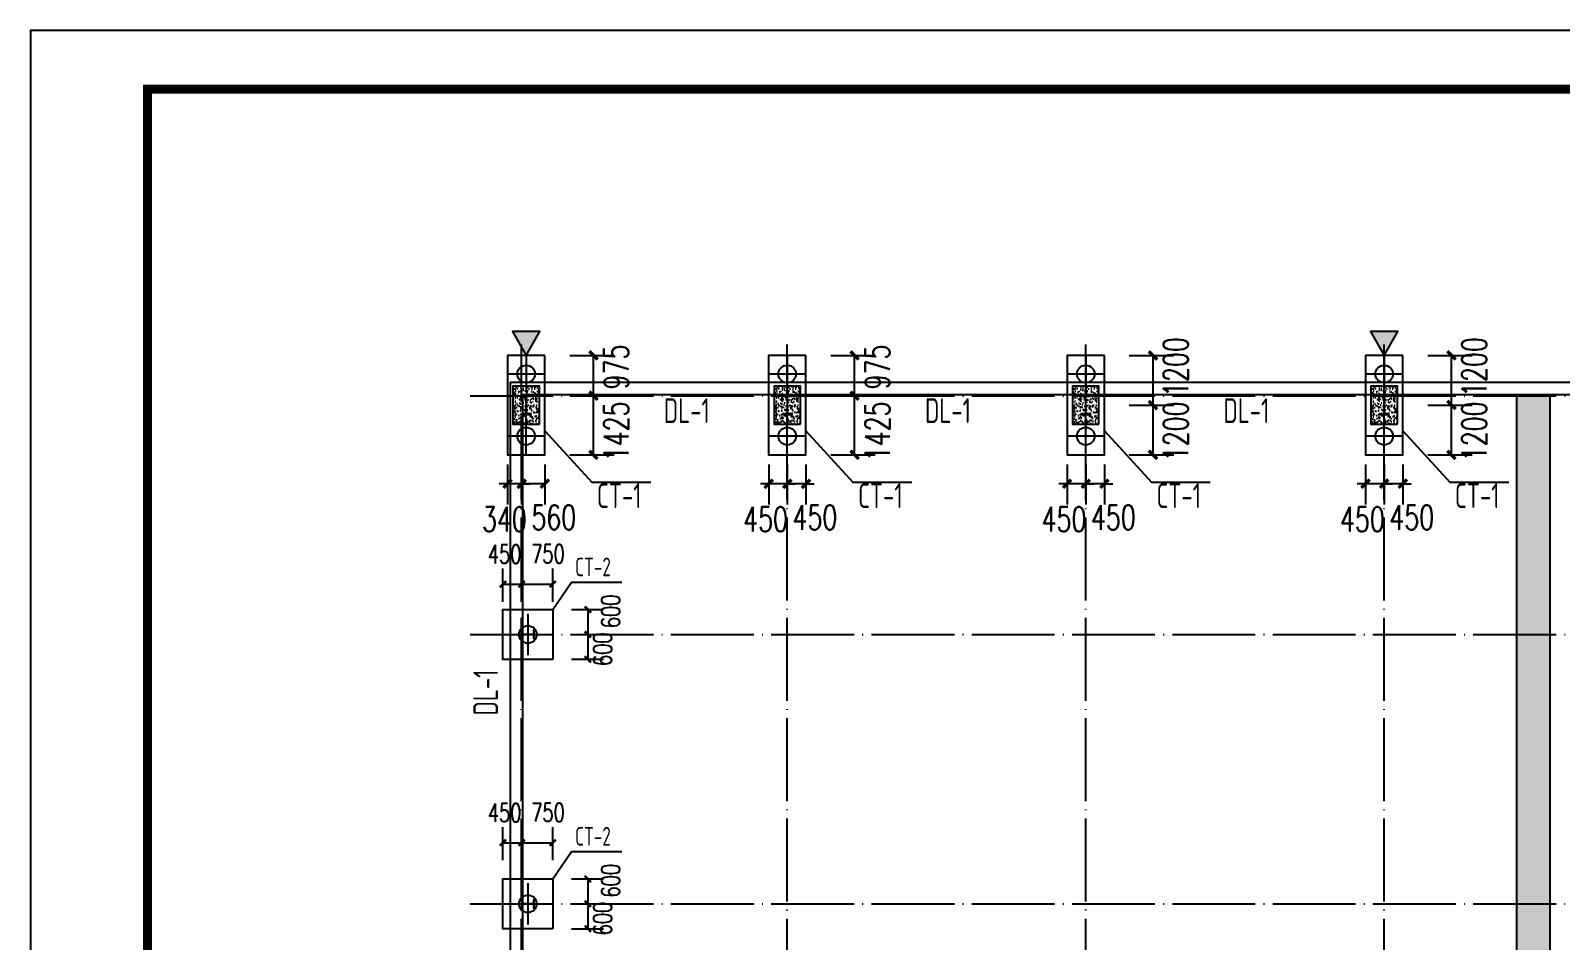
# Model space of a CAD drawing. Extents: x -33967 to 1773478, y -1022458 to -784650.
# Drawn here: x 260254 to 297163, y -960411 to -938458 of the extents above; entities that cross this region are included whole.
import ezdxf

# ---------------------------------------------------------------- set-up
doc = ezdxf.new("R2010")
doc.units = 0
doc.header["$LTSCALE"] = 1000
doc.header["$MEASUREMENT"] = 0
doc.linetypes.add('DOTE', pattern=[2.42, 2, -0.2, 0.02, -0.2])
for name, color, linetype in [('AXIS', 3, 'Continuous'), ('DIM_LEAD', 3, 'Continuous'), ('DOTE', 1, 'DOTE'), ('GZ', 50, 'Continuous'), ('NUM', 7, 'Continuous'), ('PUB_DIM', 3, 'Continuous'), ('PUB_HATCH', 8, 'Continuous'), ('PUB_TITLE', 4, 'Continuous'), ('承台', 2, 'Continuous'), ('桩', 201, 'Continuous')]:
    doc.layers.add(name, color=color, linetype=linetype)
doc.styles.add('_TCH_DIM_T3', font='SIMPLEX', dxfattribs={"width": 0.705882, "bigfont": 'GBCBIG'})
doc.styles.add('TSSD_Norm', font='tssdeng.shx', dxfattribs={"bigfont": 'hztxt.shx'})
doc.dimstyles.new('TCH-200-1', dxfattribs={"dimtxt": 595, "dimasz": 200, "dimexe": 500, "dimexo": 600, "dimgap": 252.5, "dimtad": 1, "dimdec": 0, "dimzin": 0, "dimdsep": 46, "dimtxsty": '_TCH_DIM_T3', "dimblk": 'ARCHTICK', "dimcen": 0.09, "dimclrd": 3, "dimclre": 3, "dimclrt": 7, "dimazin": 2, "dimtfac": 1, "dimtdec": 0, "dimtix": 1, "dimtmove": 2, "dimatfit": 3, "dimfxl": 1, "dimtolj": 1, "dimtzin": 0, "dimarcsym": 0})
doc.dimstyles.new('TCH_150_1', dxfattribs={"dimtxt": 446.25, "dimasz": 150, "dimexe": 375, "dimexo": 450, "dimgap": 189.375, "dimtad": 1, "dimdec": 0, "dimzin": 0, "dimdsep": 46, "dimtxsty": '_TCH_DIM_T3', "dimblk": 'ARCHTICK', "dimcen": 0.09, "dimclrd": 256, "dimclre": 256, "dimclrt": 7, "dimazin": 2, "dimtfac": 1, "dimtdec": 0, "dimtix": 1, "dimtmove": 2, "dimatfit": 3, "dimfxl": 1, "dimtolj": 1, "dimtzin": 0, "dimarcsym": 0})

# ---------------------------------------------------------------- blocks, each defined once
blk = doc.blocks.new('_ArchTick')
at = {"color": 0, "linetype": 'ByBlock', "const_width": 0.4}
blk.add_lwpolyline([(-0.5, -0.5), (0.5, 0.5)], dxfattribs=at)
blk = doc.blocks.new('*D962')
at = {"layer": 'AXIS', "color": 3, "lineweight": -2, "transparency": 16777216}
for p, q in [((272101, -948929), (272101, -949893)), ((272661, -948929), (272661, -949893)), ((272661, -949393), (272101, -949393))]:
    blk.add_line(p, q, dxfattribs=at)
at = {"layer": 'Defpoints', "color": 0, "transparency": 16777216}
for p in [(272101, -948329), (272661, -948329), (272101, -949393)]:
    blk.add_point(p, dxfattribs=at)
at = {"layer": 'AXIS', "color": 3, "lineweight": -2, "transparency": 16777216, "xscale": 200, "yscale": 200, "zscale": 200, "rotation": 180}
blk.add_blockref('_ArchTick', (272101, -949393), dxfattribs=at)
at = {"layer": 'AXIS', "color": 3, "lineweight": -2, "transparency": 16777216, "xscale": 200, "yscale": 200, "zscale": 200}
blk.add_blockref('_ArchTick', (272661, -949393), dxfattribs=at)
at = {"layer": 'AXIS', "color": 7, "transparency": 16777216, "insert": (272877, -950205), "char_height": 595, "attachment_point": 5, "style": '_TCH_DIM_T3'}
blk.add_mtext('\\A1;560', dxfattribs=at)
blk = doc.blocks.new('*D963')
at = {"layer": 'AXIS', "color": 3, "lineweight": -2, "transparency": 16777216}
for p, q in [((271761, -948929), (271761, -949893)), ((272101, -948929), (272101, -949893)), ((271761, -949393), (271561, -949393)), ((272101, -949393), (271761, -949393)), ((272101, -949393), (272301, -949393))]:
    blk.add_line(p, q, dxfattribs=at)
at = {"layer": 'Defpoints', "color": 0, "transparency": 16777216}
for p in [(271761, -948329), (272101, -948329), (271761, -949393)]:
    blk.add_point(p, dxfattribs=at)
at = {"layer": 'AXIS', "color": 3, "lineweight": -2, "transparency": 16777216, "xscale": 200, "yscale": 200, "zscale": 200}
blk.add_blockref('_ArchTick', (271761, -949393), dxfattribs=at)
at = {"layer": 'AXIS', "color": 3, "lineweight": -2, "transparency": 16777216, "xscale": 200, "yscale": 200, "zscale": 200, "rotation": 180}
blk.add_blockref('_ArchTick', (272101, -949393), dxfattribs=at)
at = {"layer": 'AXIS', "color": 7, "transparency": 16777216, "insert": (271686, -950249), "char_height": 595, "attachment_point": 5, "style": '_TCH_DIM_T3'}
blk.add_mtext('\\A1;340', dxfattribs=at)
blk = doc.blocks.new('*D964')
at = {"layer": 'AXIS', "color": 3, "lineweight": -2, "transparency": 16777216}
for p, q in [((273261, -947269), (274334, -947269)), ((273834, -948695), (273834, -947269)), ((273261, -948695), (274334, -948695))]:
    blk.add_line(p, q, dxfattribs=at)
at = {"layer": 'Defpoints', "color": 0, "transparency": 16777216}
for p in [(272661, -947269), (273834, -947269), (272661, -948695)]:
    blk.add_point(p, dxfattribs=at)
at = {"layer": 'AXIS', "color": 3, "lineweight": -2, "transparency": 16777216, "xscale": 200, "yscale": 200, "zscale": 200}
for p, rotation in [((273834, -947269), 90), ((273834, -948695), 270)]:
    blk.add_blockref('_ArchTick', p, dxfattribs=dict(at, rotation=rotation))
at = {"layer": 'AXIS', "color": 7, "transparency": 16777216, "insert": (274384, -948128), "char_height": 595, "attachment_point": 5, "rotation": 90, "style": '_TCH_DIM_T3'}
blk.add_mtext('\\A1;1425', dxfattribs=at)
blk = doc.blocks.new('*D965')
at = {"layer": 'AXIS', "color": 3, "lineweight": -2, "transparency": 16777216}
for p, q in [((273261, -946295), (274334, -946295)), ((273834, -947269), (273834, -946295)), ((273261, -947269), (274334, -947269))]:
    blk.add_line(p, q, dxfattribs=at)
at = {"layer": 'Defpoints', "color": 0, "transparency": 16777216}
for p in [(272661, -946295), (273834, -946295), (272661, -947269)]:
    blk.add_point(p, dxfattribs=at)
at = {"layer": 'AXIS', "color": 3, "lineweight": -2, "transparency": 16777216, "xscale": 200, "yscale": 200, "zscale": 200}
for p, rotation in [((273834, -946295), 90), ((273834, -947269), 270)]:
    blk.add_blockref('_ArchTick', p, dxfattribs=dict(at, rotation=rotation))
at = {"layer": 'AXIS', "color": 7, "transparency": 16777216, "insert": (274384, -946576), "char_height": 595, "attachment_point": 5, "rotation": 90, "style": '_TCH_DIM_T3'}
blk.add_mtext('\\A1;975', dxfattribs=at)
blk = doc.blocks.new('111')
at = {"layer": 'GZ'}
blk.add_lwpolyline([(650693, -886725), (650473, -886725), (650473, -886715), (650577, -886715), (650580, -886710), (650580, -886289), (650577, -886285), (650473, -886285), (650473, -886275), (650693, -886275), (650693, -886285), (650590, -886285), (650586, -886289), (650586, -886710), (650590, -886715), (650693, -886715), (650693, -886725)], close=True, dxfattribs=at)
blk = doc.blocks.new('*D986')
at = {"layer": 'AXIS', "color": 3, "lineweight": -2, "transparency": 16777216}
for p, q in [((278511, -948929), (278511, -949893)), ((278961, -948929), (278961, -949893)), ((278511, -949393), (278311, -949393)), ((278961, -949393), (278511, -949393)), ((278961, -949393), (279161, -949393))]:
    blk.add_line(p, q, dxfattribs=at)
at = {"layer": 'Defpoints', "color": 0, "transparency": 16777216}
for p in [(278511, -948329), (278961, -948329), (278511, -949393)]:
    blk.add_point(p, dxfattribs=at)
at = {"layer": 'AXIS', "color": 3, "lineweight": -2, "transparency": 16777216, "xscale": 200, "yscale": 200, "zscale": 200}
blk.add_blockref('_ArchTick', (278511, -949393), dxfattribs=at)
at = {"layer": 'AXIS', "color": 3, "lineweight": -2, "transparency": 16777216, "xscale": 200, "yscale": 200, "zscale": 200, "rotation": 180}
blk.add_blockref('_ArchTick', (278961, -949393), dxfattribs=at)
at = {"layer": 'AXIS', "color": 7, "transparency": 16777216, "insert": (279177, -950205), "char_height": 595, "attachment_point": 5, "style": '_TCH_DIM_T3'}
blk.add_mtext('\\A1;450', dxfattribs=at)
blk = doc.blocks.new('*D987')
at = {"layer": 'AXIS', "color": 3, "lineweight": -2, "transparency": 16777216}
for p, q in [((278061, -948929), (278061, -949893)), ((278511, -948929), (278511, -949893)), ((278061, -949393), (277861, -949393)), ((278511, -949393), (278061, -949393)), ((278511, -949393), (278711, -949393))]:
    blk.add_line(p, q, dxfattribs=at)
at = {"layer": 'Defpoints', "color": 0, "transparency": 16777216}
for p in [(278061, -948329), (278511, -948329), (278061, -949393)]:
    blk.add_point(p, dxfattribs=at)
at = {"layer": 'AXIS', "color": 3, "lineweight": -2, "transparency": 16777216, "xscale": 200, "yscale": 200, "zscale": 200}
blk.add_blockref('_ArchTick', (278061, -949393), dxfattribs=at)
at = {"layer": 'AXIS', "color": 3, "lineweight": -2, "transparency": 16777216, "xscale": 200, "yscale": 200, "zscale": 200, "rotation": 180}
blk.add_blockref('_ArchTick', (278511, -949393), dxfattribs=at)
at = {"layer": 'AXIS', "color": 7, "transparency": 16777216, "insert": (277986, -950249), "char_height": 595, "attachment_point": 5, "style": '_TCH_DIM_T3'}
blk.add_mtext('\\A1;450', dxfattribs=at)
blk = doc.blocks.new('*D988')
at = {"layer": 'AXIS', "color": 3, "lineweight": -2, "transparency": 16777216}
for p, q in [((279561, -947269), (280634, -947269)), ((280134, -948695), (280134, -947269)), ((279561, -948695), (280634, -948695))]:
    blk.add_line(p, q, dxfattribs=at)
at = {"layer": 'Defpoints', "color": 0, "transparency": 16777216}
for p in [(278961, -947269), (280134, -947269), (278961, -948695)]:
    blk.add_point(p, dxfattribs=at)
at = {"layer": 'AXIS', "color": 3, "lineweight": -2, "transparency": 16777216, "xscale": 200, "yscale": 200, "zscale": 200}
for p, rotation in [((280134, -947269), 90), ((280134, -948695), 270)]:
    blk.add_blockref('_ArchTick', p, dxfattribs=dict(at, rotation=rotation))
at = {"layer": 'AXIS', "color": 7, "transparency": 16777216, "insert": (280684, -948128), "char_height": 595, "attachment_point": 5, "rotation": 90, "style": '_TCH_DIM_T3'}
blk.add_mtext('\\A1;1425', dxfattribs=at)
blk = doc.blocks.new('*D989')
at = {"layer": 'AXIS', "color": 3, "lineweight": -2, "transparency": 16777216}
for p, q in [((279561, -946295), (280634, -946295)), ((280134, -947269), (280134, -946295)), ((279561, -947269), (280634, -947269))]:
    blk.add_line(p, q, dxfattribs=at)
at = {"layer": 'Defpoints', "color": 0, "transparency": 16777216}
for p in [(278961, -946295), (280134, -946295), (278961, -947269)]:
    blk.add_point(p, dxfattribs=at)
at = {"layer": 'AXIS', "color": 3, "lineweight": -2, "transparency": 16777216, "xscale": 200, "yscale": 200, "zscale": 200}
for p, rotation in [((280134, -946295), 90), ((280134, -947269), 270)]:
    blk.add_blockref('_ArchTick', p, dxfattribs=dict(at, rotation=rotation))
at = {"layer": 'AXIS', "color": 7, "transparency": 16777216, "insert": (280684, -946576), "char_height": 595, "attachment_point": 5, "rotation": 90, "style": '_TCH_DIM_T3'}
blk.add_mtext('\\A1;975', dxfattribs=at)
blk = doc.blocks.new('*D990')
at = {"layer": 'AXIS', "color": 3, "lineweight": -2, "transparency": 16777216}
for p, q in [((285711, -948929), (285711, -949893)), ((286161, -948929), (286161, -949893)), ((285711, -949393), (285511, -949393)), ((286161, -949393), (285711, -949393)), ((286161, -949393), (286361, -949393))]:
    blk.add_line(p, q, dxfattribs=at)
at = {"layer": 'Defpoints', "color": 0, "transparency": 16777216}
for p in [(285711, -948329), (286161, -948329), (285711, -949393)]:
    blk.add_point(p, dxfattribs=at)
at = {"layer": 'AXIS', "color": 3, "lineweight": -2, "transparency": 16777216, "xscale": 200, "yscale": 200, "zscale": 200}
blk.add_blockref('_ArchTick', (285711, -949393), dxfattribs=at)
at = {"layer": 'AXIS', "color": 3, "lineweight": -2, "transparency": 16777216, "xscale": 200, "yscale": 200, "zscale": 200, "rotation": 180}
blk.add_blockref('_ArchTick', (286161, -949393), dxfattribs=at)
at = {"layer": 'AXIS', "color": 7, "transparency": 16777216, "insert": (286377, -950205), "char_height": 595, "attachment_point": 5, "style": '_TCH_DIM_T3'}
blk.add_mtext('\\A1;450', dxfattribs=at)
blk = doc.blocks.new('*D991')
at = {"layer": 'AXIS', "color": 3, "lineweight": -2, "transparency": 16777216}
for p, q in [((285261, -948929), (285261, -949893)), ((285711, -948929), (285711, -949893)), ((285261, -949393), (285061, -949393)), ((285711, -949393), (285261, -949393)), ((285711, -949393), (285911, -949393))]:
    blk.add_line(p, q, dxfattribs=at)
at = {"layer": 'Defpoints', "color": 0, "transparency": 16777216}
for p in [(285261, -948329), (285711, -948329), (285261, -949393)]:
    blk.add_point(p, dxfattribs=at)
at = {"layer": 'AXIS', "color": 3, "lineweight": -2, "transparency": 16777216, "xscale": 200, "yscale": 200, "zscale": 200}
blk.add_blockref('_ArchTick', (285261, -949393), dxfattribs=at)
at = {"layer": 'AXIS', "color": 3, "lineweight": -2, "transparency": 16777216, "xscale": 200, "yscale": 200, "zscale": 200, "rotation": 180}
blk.add_blockref('_ArchTick', (285711, -949393), dxfattribs=at)
at = {"layer": 'AXIS', "color": 7, "transparency": 16777216, "insert": (285186, -950249), "char_height": 595, "attachment_point": 5, "style": '_TCH_DIM_T3'}
blk.add_mtext('\\A1;450', dxfattribs=at)
blk = doc.blocks.new('*D992')
at = {"layer": 'AXIS', "color": 3, "lineweight": -2, "transparency": 16777216}
for p, q in [((286761, -947495), (287834, -947495)), ((287334, -948695), (287334, -947495)), ((286761, -948695), (287834, -948695))]:
    blk.add_line(p, q, dxfattribs=at)
at = {"layer": 'Defpoints', "color": 0, "transparency": 16777216}
for p in [(286161, -947495), (287334, -947495), (286161, -948695)]:
    blk.add_point(p, dxfattribs=at)
at = {"layer": 'AXIS', "color": 3, "lineweight": -2, "transparency": 16777216, "xscale": 200, "yscale": 200, "zscale": 200}
for p, rotation in [((287334, -947495), 90), ((287334, -948695), 270)]:
    blk.add_blockref('_ArchTick', p, dxfattribs=dict(at, rotation=rotation))
at = {"layer": 'AXIS', "color": 7, "transparency": 16777216, "insert": (287884, -948128), "char_height": 595, "attachment_point": 5, "rotation": 90, "style": '_TCH_DIM_T3'}
blk.add_mtext('\\A1;1200', dxfattribs=at)
blk = doc.blocks.new('*D993')
at = {"layer": 'AXIS', "color": 3, "lineweight": -2, "transparency": 16777216}
for p, q in [((286761, -946295), (287834, -946295)), ((287334, -947495), (287334, -946295)), ((286761, -947495), (287834, -947495))]:
    blk.add_line(p, q, dxfattribs=at)
at = {"layer": 'Defpoints', "color": 0, "transparency": 16777216}
for p in [(286161, -946295), (287334, -946295), (286161, -947495)]:
    blk.add_point(p, dxfattribs=at)
at = {"layer": 'AXIS', "color": 3, "lineweight": -2, "transparency": 16777216, "xscale": 200, "yscale": 200, "zscale": 200}
for p, rotation in [((287334, -946295), 90), ((287334, -947495), 270)]:
    blk.add_blockref('_ArchTick', p, dxfattribs=dict(at, rotation=rotation))
at = {"layer": 'AXIS', "color": 7, "transparency": 16777216, "insert": (287884, -946576), "char_height": 595, "attachment_point": 5, "rotation": 90, "style": '_TCH_DIM_T3'}
blk.add_mtext('\\A1;1200', dxfattribs=at)
blk = doc.blocks.new('*D994')
at = {"layer": 'AXIS', "color": 3, "lineweight": -2, "transparency": 16777216}
for p, q in [((292911, -948929), (292911, -949893)), ((293361, -948929), (293361, -949893)), ((292911, -949393), (292711, -949393)), ((293361, -949393), (292911, -949393)), ((293361, -949393), (293561, -949393))]:
    blk.add_line(p, q, dxfattribs=at)
at = {"layer": 'Defpoints', "color": 0, "transparency": 16777216}
for p in [(292911, -948329), (293361, -948329), (292911, -949393)]:
    blk.add_point(p, dxfattribs=at)
at = {"layer": 'AXIS', "color": 3, "lineweight": -2, "transparency": 16777216, "xscale": 200, "yscale": 200, "zscale": 200}
blk.add_blockref('_ArchTick', (292911, -949393), dxfattribs=at)
at = {"layer": 'AXIS', "color": 3, "lineweight": -2, "transparency": 16777216, "xscale": 200, "yscale": 200, "zscale": 200, "rotation": 180}
blk.add_blockref('_ArchTick', (293361, -949393), dxfattribs=at)
at = {"layer": 'AXIS', "color": 7, "transparency": 16777216, "insert": (293577, -950205), "char_height": 595, "attachment_point": 5, "style": '_TCH_DIM_T3'}
blk.add_mtext('\\A1;450', dxfattribs=at)
blk = doc.blocks.new('*D995')
at = {"layer": 'AXIS', "color": 3, "lineweight": -2, "transparency": 16777216}
for p, q in [((292461, -948929), (292461, -949893)), ((292911, -948929), (292911, -949893)), ((292461, -949393), (292261, -949393)), ((292911, -949393), (292461, -949393)), ((292911, -949393), (293111, -949393))]:
    blk.add_line(p, q, dxfattribs=at)
at = {"layer": 'Defpoints', "color": 0, "transparency": 16777216}
for p in [(292461, -948329), (292911, -948329), (292461, -949393)]:
    blk.add_point(p, dxfattribs=at)
at = {"layer": 'AXIS', "color": 3, "lineweight": -2, "transparency": 16777216, "xscale": 200, "yscale": 200, "zscale": 200}
blk.add_blockref('_ArchTick', (292461, -949393), dxfattribs=at)
at = {"layer": 'AXIS', "color": 3, "lineweight": -2, "transparency": 16777216, "xscale": 200, "yscale": 200, "zscale": 200, "rotation": 180}
blk.add_blockref('_ArchTick', (292911, -949393), dxfattribs=at)
at = {"layer": 'AXIS', "color": 7, "transparency": 16777216, "insert": (292386, -950249), "char_height": 595, "attachment_point": 5, "style": '_TCH_DIM_T3'}
blk.add_mtext('\\A1;450', dxfattribs=at)
blk = doc.blocks.new('*D996')
at = {"layer": 'AXIS', "color": 3, "lineweight": -2, "transparency": 16777216}
for p, q in [((293961, -947495), (295034, -947495)), ((294534, -948695), (294534, -947495)), ((293961, -948695), (295034, -948695))]:
    blk.add_line(p, q, dxfattribs=at)
at = {"layer": 'Defpoints', "color": 0, "transparency": 16777216}
for p in [(293361, -947495), (294534, -947495), (293361, -948695)]:
    blk.add_point(p, dxfattribs=at)
at = {"layer": 'AXIS', "color": 3, "lineweight": -2, "transparency": 16777216, "xscale": 200, "yscale": 200, "zscale": 200}
for p, rotation in [((294534, -947495), 90), ((294534, -948695), 270)]:
    blk.add_blockref('_ArchTick', p, dxfattribs=dict(at, rotation=rotation))
at = {"layer": 'AXIS', "color": 7, "transparency": 16777216, "insert": (295084, -948128), "char_height": 595, "attachment_point": 5, "rotation": 90, "style": '_TCH_DIM_T3'}
blk.add_mtext('\\A1;1200', dxfattribs=at)
blk = doc.blocks.new('*D997')
at = {"layer": 'AXIS', "color": 3, "lineweight": -2, "transparency": 16777216}
for p, q in [((293961, -946295), (295034, -946295)), ((294534, -947495), (294534, -946295)), ((293961, -947495), (295034, -947495))]:
    blk.add_line(p, q, dxfattribs=at)
at = {"layer": 'Defpoints', "color": 0, "transparency": 16777216}
for p in [(293361, -946295), (294534, -946295), (293361, -947495)]:
    blk.add_point(p, dxfattribs=at)
at = {"layer": 'AXIS', "color": 3, "lineweight": -2, "transparency": 16777216, "xscale": 200, "yscale": 200, "zscale": 200}
for p, rotation in [((294534, -946295), 90), ((294534, -947495), 270)]:
    blk.add_blockref('_ArchTick', p, dxfattribs=dict(at, rotation=rotation))
at = {"layer": 'AXIS', "color": 7, "transparency": 16777216, "insert": (295084, -946576), "char_height": 595, "attachment_point": 5, "rotation": 90, "style": '_TCH_DIM_T3'}
blk.add_mtext('\\A1;1200', dxfattribs=at)
blk = doc.blocks.new('*D1757')
at = {"layer": 'AXIS', "lineweight": -2, "transparency": 16777216}
for p, q in [((271651, -958479), (271651, -957679)), ((272101, -958479), (272101, -957679)), ((271651, -958054), (272101, -958054))]:
    blk.add_line(p, q, dxfattribs=at)
at = {"layer": 'Defpoints', "color": 0, "transparency": 16777216}
for p in [(272101, -958054), (271651, -958929), (272101, -958929)]:
    blk.add_point(p, dxfattribs=at)
at = {"layer": 'AXIS', "lineweight": -2, "transparency": 16777216, "xscale": 150, "yscale": 150, "zscale": 150, "rotation": 180}
blk.add_blockref('_ArchTick', (271651, -958054), dxfattribs=at)
at = {"layer": 'AXIS', "lineweight": -2, "transparency": 16777216, "xscale": 150, "yscale": 150, "zscale": 150}
blk.add_blockref('_ArchTick', (272101, -958054), dxfattribs=at)
at = {"layer": 'AXIS', "color": 7, "transparency": 16777216, "insert": (271690, -957331), "char_height": 446.2, "attachment_point": 5, "style": '_TCH_DIM_T3'}
blk.add_mtext('\\A1;450', dxfattribs=at)
blk = doc.blocks.new('*D1758')
at = {"layer": 'AXIS', "lineweight": -2, "transparency": 16777216}
for p, q in [((272101, -958479), (272101, -957679)), ((272851, -958479), (272851, -957679)), ((272101, -958054), (272851, -958054))]:
    blk.add_line(p, q, dxfattribs=at)
at = {"layer": 'Defpoints', "color": 0, "transparency": 16777216}
for p in [(272851, -958054), (272101, -958929), (272851, -958929)]:
    blk.add_point(p, dxfattribs=at)
at = {"layer": 'AXIS', "lineweight": -2, "transparency": 16777216, "xscale": 150, "yscale": 150, "zscale": 150, "rotation": 180}
blk.add_blockref('_ArchTick', (272101, -958054), dxfattribs=at)
at = {"layer": 'AXIS', "lineweight": -2, "transparency": 16777216, "xscale": 150, "yscale": 150, "zscale": 150}
blk.add_blockref('_ArchTick', (272851, -958054), dxfattribs=at)
at = {"layer": 'AXIS', "color": 7, "transparency": 16777216, "insert": (272736, -957322), "char_height": 446.2, "attachment_point": 5, "style": '_TCH_DIM_T3'}
blk.add_mtext('\\A1;750', dxfattribs=at)
blk = doc.blocks.new('*D1759')
at = {"layer": 'AXIS', "lineweight": -2, "transparency": 16777216}
for p, q in [((273301, -958929), (274074, -958929)), ((273699, -958929), (273699, -959529)), ((273301, -959529), (274074, -959529))]:
    blk.add_line(p, q, dxfattribs=at)
at = {"layer": 'Defpoints', "color": 0, "transparency": 16777216}
for p in [(272851, -958929), (272851, -959529), (273699, -959529)]:
    blk.add_point(p, dxfattribs=at)
at = {"layer": 'AXIS', "lineweight": -2, "transparency": 16777216, "xscale": 150, "yscale": 150, "zscale": 150}
for p, rotation in [((273699, -958929), 90), ((273699, -959529), 270)]:
    blk.add_blockref('_ArchTick', p, dxfattribs=dict(at, rotation=rotation))
at = {"layer": 'AXIS', "color": 7, "transparency": 16777216, "insert": (274249, -958972), "char_height": 446.2, "attachment_point": 5, "rotation": 90, "style": '_TCH_DIM_T3'}
blk.add_mtext('\\A1;600', dxfattribs=at)
blk = doc.blocks.new('*D1760')
at = {"layer": 'AXIS', "lineweight": -2, "transparency": 16777216}
for p, q in [((273301, -959529), (274074, -959529)), ((273699, -959529), (273699, -960129)), ((273301, -960129), (274074, -960129))]:
    blk.add_line(p, q, dxfattribs=at)
at = {"layer": 'Defpoints', "color": 0, "transparency": 16777216}
for p in [(272851, -959529), (272851, -960129), (273699, -960129)]:
    blk.add_point(p, dxfattribs=at)
at = {"layer": 'AXIS', "lineweight": -2, "transparency": 16777216, "xscale": 150, "yscale": 150, "zscale": 150}
for p, rotation in [((273699, -959529), 90), ((273699, -960129), 270)]:
    blk.add_blockref('_ArchTick', p, dxfattribs=dict(at, rotation=rotation))
at = {"layer": 'AXIS', "color": 7, "transparency": 16777216, "insert": (274054, -959884), "char_height": 446.2, "attachment_point": 5, "rotation": 90, "style": '_TCH_DIM_T3'}
blk.add_mtext('\\A1;600', dxfattribs=at)
blk = doc.blocks.new('*D1761')
at = {"layer": 'AXIS', "lineweight": -2, "transparency": 16777216}
for p, q in [((271651, -952241), (271651, -951440)), ((272101, -952241), (272101, -951440)), ((271651, -951815), (272101, -951815))]:
    blk.add_line(p, q, dxfattribs=at)
at = {"layer": 'Defpoints', "color": 0, "transparency": 16777216}
for p in [(272101, -951815), (271651, -952691), (272101, -952691)]:
    blk.add_point(p, dxfattribs=at)
at = {"layer": 'AXIS', "lineweight": -2, "transparency": 16777216, "xscale": 150, "yscale": 150, "zscale": 150, "rotation": 180}
blk.add_blockref('_ArchTick', (271651, -951815), dxfattribs=at)
at = {"layer": 'AXIS', "lineweight": -2, "transparency": 16777216, "xscale": 150, "yscale": 150, "zscale": 150}
blk.add_blockref('_ArchTick', (272101, -951815), dxfattribs=at)
at = {"layer": 'AXIS', "color": 7, "transparency": 16777216, "insert": (271690, -951092), "char_height": 446.2, "attachment_point": 5, "style": '_TCH_DIM_T3'}
blk.add_mtext('\\A1;450', dxfattribs=at)
blk = doc.blocks.new('*D1762')
at = {"layer": 'AXIS', "lineweight": -2, "transparency": 16777216}
for p, q in [((272101, -952241), (272101, -951440)), ((272851, -952241), (272851, -951440)), ((272101, -951815), (272851, -951815))]:
    blk.add_line(p, q, dxfattribs=at)
at = {"layer": 'Defpoints', "color": 0, "transparency": 16777216}
for p in [(272851, -951815), (272101, -952691), (272851, -952691)]:
    blk.add_point(p, dxfattribs=at)
at = {"layer": 'AXIS', "lineweight": -2, "transparency": 16777216, "xscale": 150, "yscale": 150, "zscale": 150, "rotation": 180}
blk.add_blockref('_ArchTick', (272101, -951815), dxfattribs=at)
at = {"layer": 'AXIS', "lineweight": -2, "transparency": 16777216, "xscale": 150, "yscale": 150, "zscale": 150}
blk.add_blockref('_ArchTick', (272851, -951815), dxfattribs=at)
at = {"layer": 'AXIS', "color": 7, "transparency": 16777216, "insert": (272736, -951084), "char_height": 446.2, "attachment_point": 5, "style": '_TCH_DIM_T3'}
blk.add_mtext('\\A1;750', dxfattribs=at)
blk = doc.blocks.new('*D1763')
at = {"layer": 'AXIS', "lineweight": -2, "transparency": 16777216}
for p, q in [((273301, -952429), (274074, -952429)), ((273699, -952429), (273699, -953029)), ((273301, -953029), (274074, -953029))]:
    blk.add_line(p, q, dxfattribs=at)
at = {"layer": 'Defpoints', "color": 0, "transparency": 16777216}
for p in [(272851, -952429), (272851, -953029), (273699, -953029)]:
    blk.add_point(p, dxfattribs=at)
at = {"layer": 'AXIS', "lineweight": -2, "transparency": 16777216, "xscale": 150, "yscale": 150, "zscale": 150}
for p, rotation in [((273699, -952429), 90), ((273699, -953029), 270)]:
    blk.add_blockref('_ArchTick', p, dxfattribs=dict(at, rotation=rotation))
at = {"layer": 'AXIS', "color": 7, "transparency": 16777216, "insert": (274249, -952472), "char_height": 446.2, "attachment_point": 5, "rotation": 90, "style": '_TCH_DIM_T3'}
blk.add_mtext('\\A1;600', dxfattribs=at)
blk = doc.blocks.new('*D1764')
at = {"layer": 'AXIS', "lineweight": -2, "transparency": 16777216}
for p, q in [((273301, -953029), (274074, -953029)), ((273699, -953029), (273699, -953629)), ((273301, -953629), (274074, -953629))]:
    blk.add_line(p, q, dxfattribs=at)
at = {"layer": 'Defpoints', "color": 0, "transparency": 16777216}
for p in [(272851, -953029), (272851, -953629), (273699, -953629)]:
    blk.add_point(p, dxfattribs=at)
at = {"layer": 'AXIS', "lineweight": -2, "transparency": 16777216, "xscale": 150, "yscale": 150, "zscale": 150}
for p, rotation in [((273699, -953029), 90), ((273699, -953629), 270)]:
    blk.add_blockref('_ArchTick', p, dxfattribs=dict(at, rotation=rotation))
at = {"layer": 'AXIS', "color": 7, "transparency": 16777216, "insert": (274054, -953384), "char_height": 446.2, "attachment_point": 5, "rotation": 90, "style": '_TCH_DIM_T3'}
blk.add_mtext('\\A1;600', dxfattribs=at)

msp = doc.modelspace()

# ---------------------------------------------------------------- hatches: boundary and pattern name
h = msp.add_hatch(color=5)
h.dxf.hatch_style = 1
h.paths.add_polyline_path([(272210.6, -946294.7), (272543.1, -945718.7), (271878, -945718.7)])
h = msp.add_hatch(color=5)
h.dxf.hatch_style = 1
h.paths.add_polyline_path([(292910.6, -946294.7), (293243.1, -945718.7), (292578, -945718.7)])
h = msp.add_hatch()
h.set_pattern_fill('AR-CONC', color=256, scale=200)
h.set_pattern_definition([(50, (104283.62, -1139472.96), (364.36934, -31.87817), [38.1, -419.1]), (355, (104283.62, -1139472.96), (-70.48565, 382.1133), [30.48, -335.28]), (100.451, (104314, -1139475.6), (293.885, 350.23338), [32.38, -356.18]), (46.1842, (104283.62, -1139371.36), (542.1581, -84.08466), [57.15, -628.65]), (96.6356, (104328.8, -1139378.37), (474.8085, 494.8511), [48.57, -534.27]), (351.184, (104283.6, -1139371.36), (474.8092, 494.8502), [45.72, -502.92]), (21, (104334.42, -1139396.76), (303.22976, -204.53104), [38.1, -419.1]), (326, (104334.42, -1139396.76), (123.60406, 368.37593), [30.48, -335.28]), (71.4514, (104359.7, -1139413.8), (426.833, 163.8457), [32.38, -356.18]), (37.5, (104283.62, -1139472.96), (6.177207, 169.11008), [0, -331.216, 0, -340.36, 0, -336.55]), (7.5, (104283.62, -1139472.96), (133.63933, 200.36115), [0, -194.056, 0, -323.596, 0, -128.27]), (327.5, (104170.34, -1139472.96), (271.18119, -11.45749), [0, -127, 0, -396.24, 0, -525.78]), (317.5, (104119.54, -1139472.96), (296.25836, 50.85298), [0, -165.1, 0, -263.144, 0, -373.38])])
h.paths.add_polyline_path([(296910.6, -947239.4), (296110.6, -947239.4), (296110.5, -1001759.4), (296910.5, -1001759.4)])
at = {"layer": 'PUB_HATCH', "linetype": 'ByBlock', "ltscale": 0.1}
h = msp.add_hatch(dxfattribs=at)
h.set_pattern_fill('AR-CONC', color=8, scale=100)
h.set_pattern_definition([(50, (-1561398.75, -1653879.9), (182.184669, -15.939086), [19.05, -209.55]), (355, (-1561398.75, -1653879.9), (-35.242826, 191.056643), [15.24, -167.64]), (100.451, (-1561383.57, -1653881.23), (146.942502, 175.116688), [16.19, -178.09]), (46.1842, (-1561398.75, -1653829.1), (271.07904, -42.042328), [28.575, -314.325]), (96.6356, (-1561376.16, -1653832.6), (237.404234, 247.425556), [24.285, -267.135]), (351.184, (-1561398.75, -1653829.1), (237.404606, 247.425118), [22.86, -251.46]), (21, (-1561373.35, -1653841.8), (151.61488, -102.265519), [19.05, -209.55]), (326, (-1561373.35, -1653841.8), (61.802028, 184.187966), [15.24, -167.64]), (71.4514, (-1561360.71, -1653850.32), (213.41649, 81.922858), [16.19, -178.09]), (37.5, (-1561398.75, -1653879.9), (3.0886032, 84.5550389), [0, -165.608, 0, -170.18, 0, -168.275]), (7.5, (-1561398.75, -1653879.9), (66.8196625, 100.180575), [0, -97.028, 0, -161.798, 0, -64.135]), (327.5, (-1561455.39, -1653879.9), (135.5905952, -5.728744), [0, -63.5, 0, -198.12, 0, -262.89]), (317.5, (-1561480.79, -1653879.9), (148.1291814, 25.426491), [0, -82.55, 0, -131.572, 0, -186.69])])
h.paths.add_polyline_path([(271890.5, -947034.7), (272530.5, -947034.7), (272530.6, -947954.7), (271890.6, -947954.7)])
h = msp.add_hatch(dxfattribs=at)
h.set_pattern_fill('AR-CONC', color=8, scale=100)
h.set_pattern_definition([(50, (-1555098.75, -1653879.9), (182.184669, -15.939086), [19.05, -209.55]), (355, (-1555098.75, -1653879.9), (-35.242826, 191.056643), [15.24, -167.64]), (100.451, (-1555083.57, -1653881.23), (146.942502, 175.116688), [16.19, -178.09]), (46.1842, (-1555098.75, -1653829.1), (271.07904, -42.042328), [28.575, -314.325]), (96.6356, (-1555076.16, -1653832.6), (237.404234, 247.425556), [24.285, -267.135]), (351.184, (-1555098.75, -1653829.1), (237.404606, 247.425118), [22.86, -251.46]), (21, (-1555073.35, -1653841.8), (151.61488, -102.265519), [19.05, -209.55]), (326, (-1555073.35, -1653841.8), (61.802028, 184.187966), [15.24, -167.64]), (71.4514, (-1555060.71, -1653850.33), (213.41649, 81.922858), [16.19, -178.09]), (37.5, (-1555098.75, -1653879.9), (3.0886032, 84.5550389), [0, -165.608, 0, -170.18, 0, -168.275]), (7.5, (-1555098.75, -1653879.9), (66.8196625, 100.180575), [0, -97.028, 0, -161.798, 0, -64.135]), (327.5, (-1555155.39, -1653879.9), (135.5905952, -5.728744), [0, -63.5, 0, -198.12, 0, -262.89]), (317.5, (-1555180.79, -1653879.9), (148.1291814, 25.426491), [0, -82.55, 0, -131.572, 0, -186.69])])
h.paths.add_polyline_path([(278190.5, -947034.7), (278830.5, -947034.7), (278830.6, -947954.7), (278190.6, -947954.7)])
h = msp.add_hatch(dxfattribs=at)
h.set_pattern_fill('AR-CONC', color=8, scale=100)
h.set_pattern_definition([(50, (-1547898.75, -1653879.9), (182.184669, -15.939086), [19.05, -209.55]), (355, (-1547898.75, -1653879.9), (-35.242826, 191.056643), [15.24, -167.64]), (100.451, (-1547883.57, -1653881.23), (146.942502, 175.116688), [16.19, -178.09]), (46.1842, (-1547898.75, -1653829.1), (271.07904, -42.042328), [28.575, -314.325]), (96.6356, (-1547876.16, -1653832.6), (237.404234, 247.425556), [24.285, -267.135]), (351.184, (-1547898.75, -1653829.1), (237.404606, 247.425118), [22.86, -251.46]), (21, (-1547873.35, -1653841.8), (151.61488, -102.265519), [19.05, -209.55]), (326, (-1547873.35, -1653841.8), (61.802028, 184.187966), [15.24, -167.64]), (71.4514, (-1547860.71, -1653850.33), (213.41649, 81.922858), [16.19, -178.09]), (37.5, (-1547898.75, -1653879.9), (3.0886032, 84.5550389), [0, -165.608, 0, -170.18, 0, -168.275]), (7.5, (-1547898.75, -1653879.9), (66.8196625, 100.180575), [0, -97.028, 0, -161.798, 0, -64.135]), (327.5, (-1547955.39, -1653879.9), (135.5905952, -5.728744), [0, -63.5, 0, -198.12, 0, -262.89]), (317.5, (-1547980.79, -1653879.9), (148.1291814, 25.426491), [0, -82.55, 0, -131.572, 0, -186.69])])
h.paths.add_polyline_path([(285390.5, -947034.7), (286030.5, -947034.7), (286030.6, -947954.7), (285390.6, -947954.7)])
h = msp.add_hatch(dxfattribs=at)
h.set_pattern_fill('AR-CONC', color=8, scale=100)
h.set_pattern_definition([(50, (-1540698.75, -1653879.9), (182.184669, -15.939086), [19.05, -209.55]), (355, (-1540698.75, -1653879.9), (-35.242826, 191.056643), [15.24, -167.64]), (100.451, (-1540683.57, -1653881.23), (146.942502, 175.116688), [16.19, -178.09]), (46.1842, (-1540698.75, -1653829.1), (271.07904, -42.042328), [28.575, -314.325]), (96.6356, (-1540676.16, -1653832.6), (237.404234, 247.425556), [24.285, -267.135]), (351.184, (-1540698.75, -1653829.1), (237.404606, 247.425118), [22.86, -251.46]), (21, (-1540673.35, -1653841.8), (151.61488, -102.265519), [19.05, -209.55]), (326, (-1540673.35, -1653841.8), (61.802028, 184.187966), [15.24, -167.64]), (71.4514, (-1540660.71, -1653850.33), (213.41649, 81.922858), [16.19, -178.09]), (37.5, (-1540698.75, -1653879.9), (3.0886032, 84.5550389), [0, -165.608, 0, -170.18, 0, -168.275]), (7.5, (-1540698.75, -1653879.9), (66.8196625, 100.180575), [0, -97.028, 0, -161.798, 0, -64.135]), (327.5, (-1540755.39, -1653879.9), (135.5905952, -5.728744), [0, -63.5, 0, -198.12, 0, -262.89]), (317.5, (-1540780.79, -1653879.9), (148.1291814, 25.426491), [0, -82.55, 0, -131.572, 0, -186.69])])
h.paths.add_polyline_path([(292590.5, -947034.7), (293230.5, -947034.7), (293230.6, -947954.7), (292590.6, -947954.7)])

# ---------------------------------------------------------------- linework, layer by layer
at = {"color": 5}
for points in [[(272210.6, -946294.7), (272543.1, -945719.5), (271878, -945719.5)], [(292910.6, -946294.7), (293243.1, -945719.5), (292578, -945719.5)]]:
    msp.add_lwpolyline(points, close=True, dxfattribs=at)
for points in [[(271830.6, -946939.4), (328450.6, -946939.4), (328450.6, -1002059.4), (271830.6, -1002059.4)], [(272130.6, -947239.4), (328150.6, -947239.4), (328150.6, -1001759.4), (272130.6, -1001759.4)]]:
    msp.add_lwpolyline(points, close=True)
at = {"layer": 'AXIS'}
for points in [[(272850.5, -953629.5), (271650.5, -953629.5), (271650.5, -952429.5), (272850.5, -952429.5)], [(272850.5, -960129.5), (271650.5, -960129.5), (271650.5, -958929.5), (272850.5, -958929.5)]]:
    msp.add_lwpolyline(points, close=True, dxfattribs=at)
at = {"layer": 'DIM_LEAD'}
for p, q in [((272660.6, -948119.7), (273793.3, -949354.1)), ((278960.6, -948119.7), (280093.3, -949354.1)), ((286160.6, -948119.7), (287293.3, -949354.1)), ((293360.6, -948119.7), (294493.3, -949354.1)), ((273793.3, -949354.1), (275215, -949354.1)), ((280093.3, -949354.1), (281515, -949354.1)), ((287293.3, -949354.1), (288715, -949354.1)), ((294493.3, -949354.1), (295915, -949354.1)), ((272850.5, -952429.5), (273305.1, -951763.7)), ((273305.1, -951763.7), (274514.9, -951763.7)), ((272850.5, -958929.5), (273305.1, -958263.7)), ((273305.1, -958263.7), (274514.9, -958263.7))]:
    msp.add_line(p, q, dxfattribs=at)
at = {"layer": 'DOTE'}
for p, q in [((272100.6, -1003029.4), (272100.6, -946029.4)), ((278510.6, -1003029.4), (278510.6, -946029.4)), ((285710.6, -1003029.4), (285710.6, -946029.4)), ((292910.6, -1003029.4), (292910.6, -946029.4)), ((270860.6, -947269.4), (329360.6, -947269.4)), ((270860.6, -953029.4), (329360.6, -953029.4)), ((270860.6, -959529.4), (329360.6, -959529.4))]:
    msp.add_line(p, q, dxfattribs=at)
at = {"layer": 'GZ'}
for points in [[(272100.6, -952929.4), (272100.6, -953129.4), (272110.6, -953129.4), (272110.6, -953036.3), (272115.6, -953032.4), (272385.9, -953032.4), (272390.6, -953036.3), (272390.6, -953129.4), (272400.6, -953129.4), (272400.6, -952929.4), (272390.6, -952929.4), (272390.6, -953022.4), (272386.1, -953026.4), (272115.6, -953026.4), (272110.6, -953022.4), (272110.6, -952929.4), (272100.6, -952929.4)], [(272100.6, -959429.4), (272100.6, -959629.4), (272110.6, -959629.4), (272110.6, -959536.3), (272115.6, -959532.4), (272385.9, -959532.4), (272390.6, -959536.3), (272390.6, -959629.4), (272400.6, -959629.4), (272400.6, -959429.4), (272390.6, -959429.4), (272390.6, -959522.4), (272386.1, -959526.4), (272115.6, -959526.4), (272110.6, -959522.4), (272110.6, -959429.4), (272100.6, -959429.4)]]:
    msp.add_lwpolyline(points, close=True, dxfattribs=at)
at = {"layer": 'PUB_DIM'}
msp.add_lwpolyline([(296110.6, -947239.4), (296910.6, -947239.4), (296910.5, -1001759.4), (296110.5, -1001759.4)], close=True, dxfattribs=at)
at = {"layer": 'PUB_TITLE'}
msp.add_lwpolyline([(260253.9, -1022458.4), (379053.9, -1022458.4), (379053.9, -938458.4), (260253.9, -938458.4)], close=True, dxfattribs=at)
at = {"layer": 'PUB_TITLE', "const_width": 212.1}
msp.add_lwpolyline([(263074.3, -1021044.2), (263074.3, -939872.6), (377053.9, -939872.6), (377053.9, -1021044.2)], close=True, dxfattribs=at)
at = {"layer": '承台'}
for points in [[(272660.6, -946294.7), (271760.6, -946294.7), (271760.6, -948694.7), (272660.6, -948694.7)], [(278960.6, -946294.7), (278060.6, -946294.7), (278060.6, -948694.7), (278960.6, -948694.7)], [(286160.6, -946294.7), (285260.6, -946294.7), (285260.6, -948694.7), (286160.6, -948694.7)], [(293360.6, -946294.7), (292460.6, -946294.7), (292460.6, -948694.7), (293360.6, -948694.7)], [(272530.6, -947954.7), (272530.6, -947034.7), (271890.6, -947034.7), (271890.6, -947954.7)], [(278830.6, -947954.7), (278830.6, -947034.7), (278190.6, -947034.7), (278190.6, -947954.7)], [(286030.6, -947954.7), (286030.6, -947034.7), (285390.6, -947034.7), (285390.6, -947954.7)], [(293230.6, -947954.7), (293230.6, -947034.7), (292590.6, -947034.7), (292590.6, -947954.7)]]:
    msp.add_lwpolyline(points, close=True, dxfattribs=at)
at = {"layer": '桩'}
for p, q in [((272210.6, -946318.7), (272210.6, -947170.7)), ((278510.6, -946318.7), (278510.6, -947170.7)), ((285710.6, -946318.7), (285710.6, -947170.7)), ((292910.6, -946318.7), (292910.6, -947170.7)), ((272636.6, -946744.7), (271784.6, -946744.7)), ((278936.6, -946744.7), (278084.6, -946744.7)), ((286136.6, -946744.7), (285284.6, -946744.7)), ((293336.6, -946744.7), (292484.6, -946744.7)), ((272210.6, -948670.7), (272210.6, -947668.7)), ((278510.6, -948670.7), (278510.6, -947668.7)), ((285710.6, -948670.7), (285710.6, -947668.7)), ((292910.6, -948670.7), (292910.6, -947668.7)), ((272636.6, -948244.7), (271784.6, -948244.7)), ((278936.6, -948244.7), (278084.6, -948244.7)), ((286136.6, -948244.7), (285284.6, -948244.7)), ((293336.6, -948244.7), (292484.6, -948244.7)), ((272250.5, -952528.4), (272250.5, -953530.4)), ((271824.5, -953029.4), (272676.5, -953029.4)), ((272250.5, -959028.4), (272250.5, -960030.4)), ((271824.5, -959529.4), (272676.5, -959529.4))]:
    msp.add_line(p, q, dxfattribs=at)
for centre in [(272210.6, -946744.7), (278510.6, -946744.7), (285710.6, -946744.7), (292910.6, -946744.7), (272210.6, -948244.7), (278510.6, -948244.7), (285710.6, -948244.7), (292910.6, -948244.7), (272250.5, -953029.4), (272250.5, -959529.4)]:
    msp.add_circle(centre, 213, dxfattribs=at)

# ---------------------------------------------------------------- block references
at = {"layer": 'GZ', "xscale": -1, "rotation": 180}
for p in [(-378372.8, -1833994), (-372072.8, -1833994), (-364872.8, -1833994), (-357672.8, -1833994)]:
    msp.add_blockref('111', p, dxfattribs=at)

# ---------------------------------------------------------------- texts
at = {"layer": 'NUM', "style": 'TSSD_Norm', "width": 0.7}
for p in [(275533.1, -947928.1), (281833.1, -947928.1), (289033.1, -947928.1)]:
    msp.add_text('DL-1', height=600, dxfattribs=at).set_placement(p)
for s, height, rotation, p in [('CT-1', 600, 0, (273917.1, -949978.7)), ('CT-1', 600, 0, (280217.1, -949978.7)), ('CT-1', 600, 0, (287417.1, -949978.7)), ('CT-1', 600, 0, (294617.1, -949978.7)), ('CT-2', 450, 360, (273390.7, -951623.7)), ('DL-1', 600, 90, (271532.6, -954981.3)), ('CT-2', 450, 360, (273390.7, -958123.7))]:
    msp.add_text(s, height=height, rotation=rotation, dxfattribs=at).set_placement(p)

# ---------------------------------------------------------------- dimensions: what is measured, and where the dimension line sits
at = {"layer": 'AXIS'}
for base, p1, p2, angle, dimstyle, picture, middle in [((273833.8, -946294.7), (272660.5, -947269.4), (272660.6, -946294.7), 270, 'TCH-200-1', '*D965', (274383.8, -946576)), ((280133.8, -946294.7), (278960.6, -947269.4), (278960.6, -946294.7), 270, 'TCH-200-1', '*D989', (280683.8, -946576)), ((287333.8, -946294.7), (286160.5, -947494.7), (286160.6, -946294.7), 270, 'TCH-200-1', '*D993', (287883.8, -946576)), ((294533.8, -946294.7), (293360.5, -947494.7), (293360.6, -946294.7), 270, 'TCH-200-1', '*D997', (295083.8, -946576)), ((273833.8, -947269.4), (272660.6, -948694.7), (272660.5, -947269.4), 270, 'TCH-200-1', '*D964', (274383.8, -948127.5)), ((280133.8, -947269.4), (278960.6, -948694.7), (278960.6, -947269.4), 270, 'TCH-200-1', '*D988', (280683.8, -948127.5)), ((287333.8, -947494.7), (286160.6, -948694.7), (286160.5, -947494.7), 270, 'TCH-200-1', '*D992', (287883.8, -948127.5)), ((294533.8, -947494.7), (293360.6, -948694.7), (293360.5, -947494.7), 270, 'TCH-200-1', '*D996', (295083.8, -948127.5)), ((271760.6, -949393.5), (272100.6, -948328.7), (271760.6, -948328.7), 180, 'TCH-200-1', '*D963', (271686.2, -950248.8)), ((272100.6, -949393.5), (272660.6, -948328.7), (272100.6, -948328.7), 180, 'TCH-200-1', '*D962', (272877.3, -950204.8)), ((278060.6, -949393.5), (278510.6, -948328.7), (278060.6, -948328.7), 180, 'TCH-200-1', '*D987', (277986.2, -950248.8)), ((278510.6, -949393.5), (278960.6, -948328.7), (278510.6, -948328.7), 180, 'TCH-200-1', '*D986', (279177.3, -950204.7)), ((285260.6, -949393.5), (285710.6, -948328.7), (285260.6, -948328.7), 180, 'TCH-200-1', '*D991', (285186.2, -950248.8)), ((285710.6, -949393.5), (286160.6, -948328.7), (285710.6, -948328.7), 180, 'TCH-200-1', '*D990', (286377.3, -950204.7)), ((292460.6, -949393.5), (292910.6, -948328.7), (292460.6, -948328.7), 180, 'TCH-200-1', '*D995', (292386.2, -950248.8)), ((292910.6, -949393.5), (293360.6, -948328.7), (292910.6, -948328.7), 180, 'TCH-200-1', '*D994', (293577.3, -950204.7)), ((273699, -953029.5), (272850.5, -952429.5), (272850.5, -953029.5), 90, 'TCH_150_1', '*D1763', (274249, -952471.6)), ((273699, -953629.5), (272850.5, -953029.5), (272850.5, -953629.5), 90, 'TCH_150_1', '*D1764', (274054.2, -953384.1)), ((273699, -959529.5), (272850.5, -958929.5), (272850.5, -959529.5), 90, 'TCH_150_1', '*D1759', (274249, -958971.6)), ((273699, -960129.5), (272850.5, -959529.5), (272850.5, -960129.5), 90, 'TCH_150_1', '*D1760', (274054.2, -959884.1))]:
    dim = msp.add_linear_dim(base=base, p1=p1, p2=p2, angle=angle, dimstyle=dimstyle, dxfattribs=at)
    dim.commit()
    dim.dimension.update_dxf_attribs({"geometry": picture, "text_midpoint": middle, "dimtype": 128})
for base, p1, p2, picture, middle in [((272100.6, -951815.5), (271650.5, -952690.8), (272100.6, -952690.8), '*D1761', (271690.4, -951092.5)), ((272850.5, -951815.5), (272100.6, -952690.8), (272850.5, -952690.8), '*D1762', (272735.7, -951083.6)), ((272100.6, -958054.2), (271650.5, -958929.5), (272100.6, -958929.5), '*D1757', (271690.4, -957331.1)), ((272850.5, -958054.2), (272100.6, -958929.5), (272850.5, -958929.5), '*D1758', (272735.7, -957322.3))]:
    dim = msp.add_linear_dim(base=base, p1=p1, p2=p2, dimstyle='TCH_150_1', dxfattribs=at)
    dim.commit()
    dim.dimension.update_dxf_attribs({"geometry": picture, "text_midpoint": middle, "dimtype": 128})

doc.saveas('drawing.dxf')
